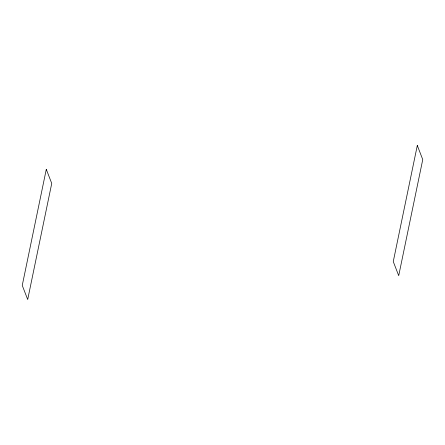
<?xml version="1.0" encoding="UTF-8"?>
<svg xmlns="http://www.w3.org/2000/svg" width="445" height="445" viewBox="0 0 445 445"><rect width="100%" height="100%" fill="white"/><g stroke="black" fill="none" stroke-linecap="round" stroke-linejoin="round"><path stroke-width="0.67" d="M46.291 169.322L22.25 285.417L27.696 299.518L51.737 183.423L46.291 169.322M417.304 145.482L393.263 261.577L398.709 275.678L422.75 159.583L417.304 145.482"/></g></svg>
